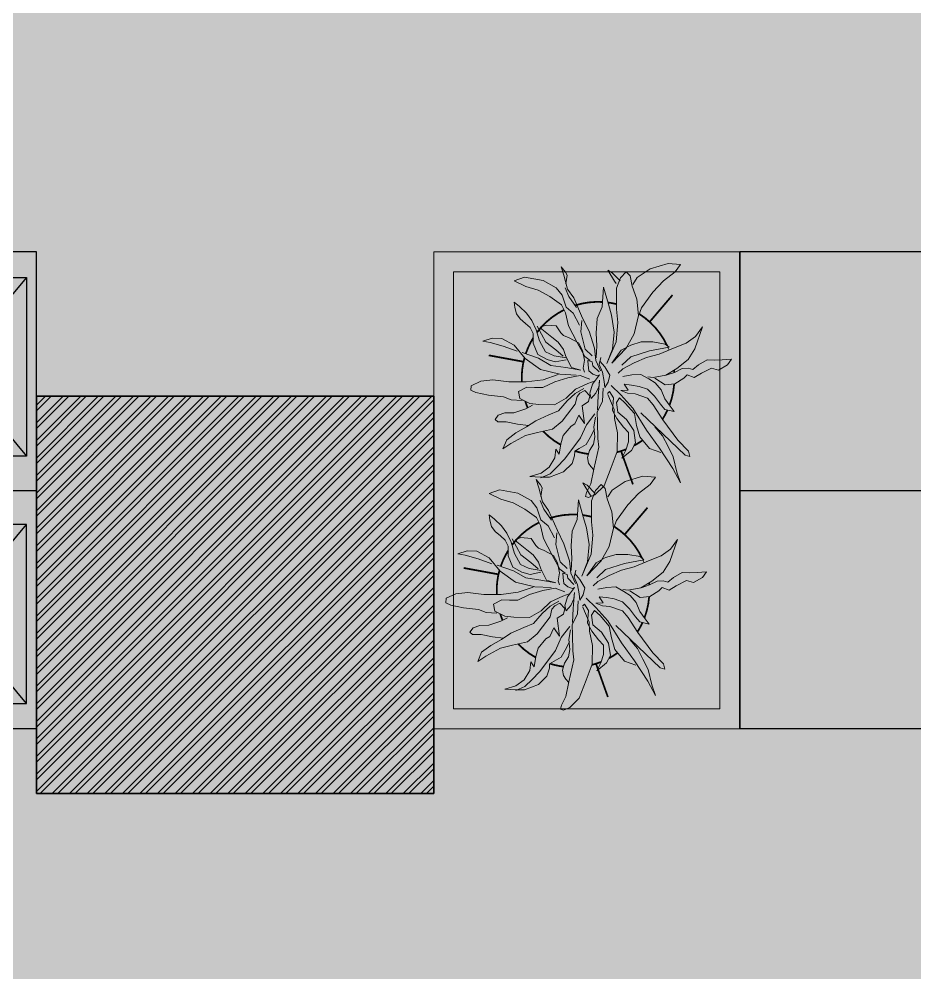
# Model space of a CAD drawing. Header units: millimetres. Extents: x 263321 to 4958806, y 33647 to 987811.
# Drawn here: x 2373708 to 2375963, y 456932 to 459332 of the extents above; entities that cross this region are included whole.
import ezdxf

# ---------------------------------------------------------------- set-up
doc = ezdxf.new("R2010")
doc.units = ezdxf.units.MM
for name, color, linetype, lineweight in [('A-FURN-MODULAR', 6, 'Continuous', 18), ('A-FURN-TABLE-GROMMET', 7, 'Continuous', 9), ('A-INDOOR PLANTS', 84, 'Continuous', 5), ('A-PLAN-COLUMN', 3, 'Continuous', 0), ('A-PLAN-RCC-HATCH', 8, 'Continuous', 13), ('Base 7th & 9th', 250, 'Continuous', 35), ('FURNITURE', 30, 'Continuous', 5)]:
    doc.layers.add(name, color=color, linetype=linetype, lineweight=lineweight)
doc.layers.add('FLOORING TOA', color=7, linetype='Continuous')

# ---------------------------------------------------------------- blocks, each defined once
blk = doc.blocks.new('f')
at = {"layer": 'FURNITURE', "color": 20, "lineweight": 30}
for p, q in [((1771584.128774719, 166310.3871190767, 0.0004446325648422825), (1770984.128774719, 166310.3871190767, 0.0004446325648422825)), ((1771584.12877472, 166310.3871190767, 0.0004446325648422825), (1772184.12877472, 166310.3871190767, 0.0004446325648422825)), ((1771048.035020505, 165210.3871190767, 0.0004446325648422825), (1771498.035020505, 164835.3871190767, 0.0004446325648422825)), ((1771048.035020505, 164835.3871190767, 0.0004446325648422825), (1771498.035020505, 165210.3871190767, 0.0004446325648422825)), ((1772120.222528934, 165210.3871190767, 0.0004446325648422825), (1771670.222528934, 164835.3871190767, 0.0004446325648422825)), ((1772120.222528934, 164835.3871190767, 0.0004446325648422825), (1771670.222528934, 165210.3871190767, 0.0004446325648422825))]:
    blk.add_line(p, q, dxfattribs=at)
at = {"layer": 'FURNITURE', "color": 8, "lineweight": 30}
for p, q in [((1770625.443062949, 165713.058560997, 0.0004447885721739961), (1770730.530670632, 165802.9312323146, 0.0004448712787489753)), ((1770730.530670632, 165802.9312323146, 0.0004448712787489753), (1770781.86022651, 165822.6465019064, 0.0004448880775887944)), ((1770781.86022651, 165822.6465019064, 0.0004448880775887944), (1770904.671094234, 165808.8146476634, 0.0004448687406204706)), ((1770984.129010917, 165790.188784987, 0.0004445105922926659), (1770904.671094234, 165808.8146476634, 0.0004448687406204706)), ((1772184.128538522, 165790.1887849867, 0.0004445105922926659), (1772263.586455205, 165808.8146476632, 0.0004448687406204706)), ((1772386.397322929, 165822.6465019062, 0.0004448880775887944), (1772263.586455205, 165808.8146476632, 0.0004448687406204706)), ((1772437.726878807, 165802.9312323146, 0.0004448712787489753), (1772386.397322929, 165822.6465019062, 0.0004448880775887944)), ((1772542.814486491, 165713.058560997, 0.0004447885721739961), (1772437.726878807, 165802.9312323146, 0.0004448712787489753)), ((1770984.129010917, 165790.188784987, 0.0004448467865967222), (1770999.488579242, 165786.5883229771, 0.0004448425427863902)), ((1770999.488579242, 165786.5883229771, 0.0004448425427863902), (1771030.516421336, 165781.7080452137, 0.0004448363051095402)), ((1771030.516421336, 165781.7080452137, 0.0004448363051095402), (1771085.102783628, 165752.2808299786, 0.0004448049930175402)), ((1772137.741128103, 165781.7080452137, 0.0004448363051095402), (1772083.154765811, 165752.2808299786, 0.0004448049930175402)), ((1772168.768970197, 165786.5883229771, 0.0004448425427863902), (1772137.741128103, 165781.7080452137, 0.0004448363051095402)), ((1772184.128538522, 165790.1887849867, 0.0004448467865967222), (1772168.768970197, 165786.5883229771, 0.0004448425427863902)), ((1770614.141276932, 165769.6541057127, 0.0004448443387324873), (1770691.620085383, 165769.6542521259, 0.0004448406551454181)), ((1771085.102783628, 165752.2808299786, 0.0004448049930175402), (1771116.886404774, 165761.5416813523, 0.0004448125191411726)), ((1771116.886404774, 165761.5416813523, 0.0004448125191411726), (1771165.787381594, 165730.8148504093, 0.0004447802091204395)), ((1772051.371144665, 165761.5416813523, 0.0004448125191411726), (1772002.470167845, 165730.8148504093, 0.0004447802091204395)), ((1772083.154765811, 165752.2808299786, 0.0004448049930175402), (1772051.371144665, 165761.5416813523, 0.0004448125191411726)), ((1772554.116272507, 165769.6541057127, 0.0004448443387324873), (1772476.637464056, 165769.6542521259, 0.0004448406551454181)), ((1770814.665741082, 165730.0651834959, 0.0004447961716303828), (1770899.201339936, 165728.8068898674, 0.0004445354137323286)), ((1771165.787381594, 165730.8148504093, 0.0004447802091204395), (1771163.358832078, 165680.3727313271, 0.0004447311002403828)), ((1772002.470167845, 165730.8148504093, 0.0004447802091204395), (1772004.898717361, 165680.3727313271, 0.0004447311002403828)), ((1772353.591808357, 165730.0651834959, 0.0004447961716303828), (1772269.056209503, 165728.8068898674, 0.0004445354137323286)), ((1770592.431422432, 165595.7611076625, 0.0004446756760542281), (1770625.443062949, 165713.058560997, 0.0004447885721739961)), ((1770899.201339936, 165728.8068898674, 0.0004445354137323286), (1770939.606659776, 165713.3733570126, 0.0004444795698925142)), ((1770984.129010917, 165705.9131576242, 0.0004445105922926659), (1770939.606659776, 165713.3733570126, 0.0004444795698925142)), ((1770987.967928117, 165706.1311432282, 0.0004447645757532326), (1770983.419988999, 165705.8728971647, 0.0004447645399735109)), ((1770988.562577943, 165712.253509091, 0.0004447705220403126), (1770987.967928117, 165706.1311432282, 0.0004447645757532326)), ((1771017.261794993, 165708.836428999, 0.0004447658229510936), (1770988.562577943, 165712.253509091, 0.0004447705220403126)), ((1771018.451070598, 165721.0811552296, 0.000444777715521035), (1771017.261794993, 165708.836428999, 0.0004447658229510936)), ((1771051.374035687, 165716.6341067476, 0.0004447718105108223), (1771018.451070598, 165721.0811552296, 0.000444777715521035)), ((1771077.967015263, 165678.8124210679, 0.0004447336375530643), (1771051.374035687, 165716.6341067476, 0.0004447718105108223)), ((1772090.290534176, 165678.8124210679, 0.0004447336375530643), (1772116.883513752, 165716.6341067476, 0.0004447718105108223)), ((1772116.883513752, 165716.6341067476, 0.0004447718105108223), (1772149.806478841, 165721.0811552296, 0.000444777715521035)), ((1772149.806478841, 165721.0811552296, 0.000444777715521035), (1772150.995754446, 165708.8364289987, 0.0004447658229510936)), ((1772150.995754446, 165708.8364289987, 0.0004447658229510936), (1772179.694971496, 165712.2535090907, 0.0004447705220403126)), ((1772179.694971496, 165712.2535090907, 0.0004447705220403126), (1772180.289621322, 165706.1311432282, 0.0004447645757532326)), ((1772180.289621322, 165706.1311432282, 0.0004447645757532326), (1772184.83756044, 165705.8728971647, 0.0004447645399735109)), ((1772184.128538522, 165705.9131576242, 0.0004445105922926659), (1772228.650889663, 165713.3733570126, 0.0004444795698925142)), ((1772269.056209503, 165728.8068898674, 0.0004445354137323286), (1772228.650889663, 165713.3733570126, 0.0004444795698925142)), ((1772575.826127007, 165595.7611076622, 0.0004446756760542281), (1772542.814486491, 165713.058560997, 0.0004447885721739961)), ((1770540.144551757, 165399.666844123, 0.0004444868018776654), (1770540.143992416, 165695.6565415261, 0.0004447756458183878)), ((1770872.332927455, 165696.0417294025, 0.0004447602277841421), (1770889.655027496, 165577.8975156432, 0.0004446441122287447)), ((1771119.820928688, 165696.3616644819, 0.00044474877317833), (1771098.974563383, 165691.5964178848, 0.0004447451141147548)), ((1771098.974563383, 165691.5964178848, 0.0004447451141147548), (1771123.561205914, 165671.2754378733, 0.0004447241147519236)), ((1771149.498306864, 165671.2179343128, 0.0004447228254571493), (1771119.820928688, 165696.3616644819, 0.00044474877317833)), ((1772018.759242575, 165671.2179343128, 0.0004447228254571493), (1772048.436620751, 165696.3616644819, 0.00044474877317833)), ((1772069.282986057, 165691.5964178848, 0.0004447451141147548), (1772044.696343525, 165671.2754378733, 0.0004447241147519236)), ((1772048.436620751, 165696.3616644819, 0.00044474877317833), (1772069.282986057, 165691.5964178848, 0.0004447451141147548)), ((1772295.924621984, 165696.0417294025, 0.0004447602277841421), (1772278.602521943, 165577.8975156432, 0.0004446441122287447)), ((1772628.112997682, 165399.666844123, 0.0004444868018776654), (1772628.113557023, 165695.6565415261, 0.0004447756458183878)), ((1771118.148182271, 165660.0606800327, 0.0004447134281029758), (1771077.967015263, 165678.8124210679, 0.0004447336375530643)), ((1771123.561205914, 165671.2754378733, 0.0004447241147519236), (1771118.148182271, 165660.0606800327, 0.0004447134281029758)), ((1771163.358832078, 165680.3727313271, 0.0004447311002403828), (1771149.498306864, 165671.2179343128, 0.0004447228254571493)), ((1772004.898717361, 165680.3727313271, 0.0004447311002403828), (1772018.759242575, 165671.2179343128, 0.0004447228254571493)), ((1772044.696343525, 165671.2754378733, 0.0004447241147519236), (1772050.109367168, 165660.0606800327, 0.0004447134281029758)), ((1772050.109367168, 165660.0606800327, 0.0004447134281029758), (1772090.290534176, 165678.8124210679, 0.0004447336375530643)), ((1770610.538199269, 165464.207542117, 0.0004445464375681575), (1770592.431422432, 165595.7611076625, 0.0004446756760542281)), ((1772557.71935017, 165464.207542117, 0.0004445464375681575), (1772575.826127007, 165595.7611076622, 0.0004446756760542281)), ((1770889.655027496, 165577.8975156432, 0.0004446441122287447), (1770876.895126504, 165459.2429485389, 0.0004445289288896921)), ((1772278.602521943, 165577.8975156432, 0.0004446441122287447), (1772291.362422935, 165459.2429485389, 0.0004445289288896921)), ((1771088.443327924, 165519.5733789508, 0.0004445777447636167), (1771155.095016908, 165550.7730482039, 0.0004446050222559018)), ((1771160.024599282, 165537.9315292756, 0.0004445922563799296), (1771127.720654616, 165512.6403862576, 0.0004445691117067352)), ((1771152.555288379, 165518.2648214761, 0.0004445734195941764), (1771193.108723139, 165541.5032255177, 0.0004445941688636121)), ((1771155.095016908, 165550.7730482039, 0.0004446050222559018), (1771160.024599282, 165537.9315292756, 0.0004445922563799296)), ((1771193.108723139, 165541.5032255177, 0.0004445941688636121), (1771197.572264564, 165513.3979140327, 0.0004445665298514799)), ((1771975.1488263, 165541.5032255177, 0.0004445941688636121), (1771970.685284875, 165513.3979140327, 0.0004445665298514799)), ((1772015.70226106, 165518.2648214758, 0.0004445734195941764), (1771975.1488263, 165541.5032255177, 0.0004445941688636121)), ((1772013.162532531, 165550.7730482039, 0.0004446050222559018), (1772008.232950157, 165537.9315292756, 0.0004445922563799296)), ((1772008.232950157, 165537.9315292756, 0.0004445922563799296), (1772040.536894823, 165512.6403862573, 0.0004445691117067352)), ((1772079.814221515, 165519.5733789508, 0.0004445777447636167), (1772013.162532531, 165550.7730482039, 0.0004446050222559018)), ((1771045.511299358, 165471.8454874093, 0.0004445332103221308), (1771088.443327924, 165519.5733789508, 0.0004445777447636167)), ((1771127.720654616, 165512.6403862576, 0.0004445691117067352), (1771152.555288379, 165518.2648214761, 0.0004445734195941764)), ((1771197.572264564, 165513.3979140327, 0.0004445665298514799), (1771163.753724571, 165461.5590339394, 0.0004445175503681139)), ((1771970.685284875, 165513.3979140327, 0.0004445665298514799), (1772004.503824868, 165461.5590339394, 0.0004445175503681139)), ((1772040.536894823, 165512.6403862573, 0.0004445691117067352), (1772015.70226106, 165518.2648214758, 0.0004445734195941764)), ((1772122.746250081, 165471.8454874093, 0.0004445332103221308), (1772079.814221515, 165519.5733789508, 0.0004445777447636167)), ((1770984.129010917, 165445.6772842805, 0.0004445105922926659), (1771033.001232565, 165482.9541668457, 0.000444544645606954)), ((1771033.001232565, 165482.9541668457, 0.000444544645606954), (1771045.511299358, 165471.8454874093, 0.0004445332103221308)), ((1772135.256316874, 165482.9541668457, 0.000444544645606954), (1772122.746250081, 165471.8454874093, 0.0004445332103221308)), ((1772184.128538522, 165445.6772842805, 0.0004445105922926659), (1772135.256316874, 165482.9541668457, 0.000444544645606954)), ((1770682.007878029, 165351.4373066183, 0.0004444329918058075), (1770610.538199269, 165464.207542117, 0.0004445464375681575)), ((1770876.895126504, 165459.2429485389, 0.0004445289288896921), (1770847.840763711, 165398.4707146722, 0.0004444710052087745)), ((1770984.129010917, 165445.6772842805, 0.0004445105922926659), (1770939.606659776, 165411.7182294419, 0.0004444795698925142)), ((1771163.753724571, 165461.5590339394, 0.0004445175503681139), (1771123.111517273, 165437.7015818718, 0.0004444962012164001)), ((1772004.503824868, 165461.5590339394, 0.0004445175503681139), (1772045.146032166, 165437.7015818718, 0.0004444962012164001)), ((1772184.128538522, 165445.6772842805, 0.0004445105922926659), (1772228.650889663, 165411.7182294419, 0.0004444795698925142)), ((1772291.362422935, 165459.2429485389, 0.0004445289288896921), (1772320.416785728, 165398.4707146722, 0.0004444710052087745)), ((1772486.24967141, 165351.4373066183, 0.0004444329918058075), (1772557.71935017, 165464.207542117, 0.0004445464375681575)), ((1771123.111517273, 165437.7015818718, 0.0004444962012164001), (1771064.090297962, 165434.187365144, 0.0004444955780037647)), ((1771064.090297962, 165434.187365144, 0.0004444955780037647), (1771078.606672259, 165405.5779985883, 0.0004444669691435203)), ((1772045.146032166, 165437.7015818718, 0.0004444962012164001), (1772104.167251477, 165434.187365144, 0.0004444955780037647)), ((1772104.167251477, 165434.187365144, 0.0004444955780037647), (1772089.65087718, 165405.5779985883, 0.0004444669691435203)), ((1770847.840763711, 165398.4707146722, 0.0004444710052087745), (1770939.606659776, 165411.7182294419, 0.0004444795698925142)), ((1771078.606672259, 165405.5779985883, 0.0004444669691435203), (1771001.421345063, 165339.2769400454, 0.0004444059385015143)), ((1772089.65087718, 165405.5779985883, 0.0004444669691435203), (1772166.836204376, 165339.2769400454, 0.0004444059385015143)), ((1772320.416785728, 165398.4707146722, 0.0004444710052087745), (1772228.650889663, 165411.7182294419, 0.0004444795698925142)), ((1770786.856633816, 165285.6669102143, 0.0004443638242042197), (1770682.007878029, 165351.4373066183, 0.0004444329918058075)), ((1772381.400915623, 165285.6669102143, 0.0004443638242042197), (1772486.24967141, 165351.4373066183, 0.0004444329918058075)), ((1770723.085547857, 165325.6697654803, 0.0004444058933068358), (1770614.142115944, 165325.669559607, 0.0004444110728214031)), ((1770984.129010917, 165331.303329678, 0.0004445105922926659), (1770922.925307322, 165303.081894597, 0.0004443743493709676)), ((1771001.421345063, 165339.2769400454, 0.0004444059385015143), (1770984.129010917, 165331.303329678, 0.0004443989795540754)), ((1772166.836204376, 165339.2769400454, 0.0004444059385015143), (1772184.128538522, 165331.303329678, 0.0004443989795540754)), ((1772184.128538522, 165331.303329678, 0.0004445105922926659), (1772245.332242117, 165303.081894597, 0.0004443743493709676)), ((1772445.172001582, 165325.6697654803, 0.0004444058933068358), (1772554.115433495, 165325.669559607, 0.0004444110728214031)), ((1770922.925307322, 165303.081894597, 0.0004443743493709676), (1770786.856633816, 165285.6669102143, 0.0004443638242042197)), ((1772245.332242117, 165303.081894597, 0.0004443743493709676), (1772381.400915623, 165285.6669102143, 0.0004443638242042197))]:
    blk.add_line(p, q, dxfattribs=at)
at = {"layer": 'FURNITURE', "color": 20, "lineweight": 30, "elevation": 0.0004446325648422825}
for points in [[(1770984.128774719, 164810.3871190767), (1770984.128774719, 166310.3871190767), (1771584.128774719, 166310.3871190767), (1771584.128774719, 164810.3871190767)], [(1772184.12877472, 164810.3871190767), (1772184.12877472, 166310.3871190767), (1771584.12877472, 166310.3871190767), (1771584.12877472, 164810.3871190767)], [(1771048.035020505, 165210.3871190767), (1771048.035020505, 164835.3871190767), (1771498.035020505, 164835.3871190767), (1771498.035020505, 165210.3871190767)], [(1772120.222528934, 165210.3871190767), (1772120.222528934, 164835.3871190767), (1771670.222528934, 164835.3871190767), (1771670.222528934, 165210.3871190767)]]:
    blk.add_lwpolyline(points, close=True, dxfattribs=at)
at = {"layer": 'FURNITURE', "color": 8, "lineweight": 30}
for points, elevation in [([(1770990.89117894, 165710.7903059234), (1770999.922075795, 165784.6919200707)], 0.0004588049475425393), ([(1771018.451070598, 165721.0811552296), (1771031.978053274, 165784.0376533549)], 0.0004588049475425393), ([(1772149.806478841, 165721.0811552296), (1772136.279496165, 165784.0376533549)], 0.0002903450127373507), ([(1772177.366370499, 165710.7903059234), (1772168.335473644, 165784.6919200707)], 0.0002903450127373507), ([(1770492.299304513, 165755.1538401663), (1770515.15413964, 165745.8738172753)], 0.0004588049475425391), ([(1772675.958244926, 165755.1538401663), (1772653.103409799, 165745.8738172753)], 0.0002903450127373508), ([(1770872.332927455, 165696.0417294025), (1770814.665741082, 165730.0651834959)], 0.0004588049475425393), ([(1772295.924621984, 165696.0417294025), (1772353.591808357, 165730.0651834959)], 0.0002903450127373507), ([(1770795.568287524, 165622.1817183071), (1770810.548132253, 165593.673184114), (1770816.968140261, 165547.3467772887), (1770811.974946006, 165508.8602052138), (1770821.961543953, 165469.6609424904), (1770794.855294801, 165445.4286098783), (1770740.173052066, 165439.4999264011), (1770668.244716894, 165466.7340245268), (1770644.916524999, 165511.4759557629), (1770644.91642942, 165562.0538119513), (1770666.300444891, 165604.850509393), (1770724.620617437, 165635.9754655655), (1770817.93302322, 165622.3585125431), (1770843.361070754, 165567.3028209147), (1770869.754061855, 165555.1867333581), (1770868.327438675, 165544.4960180942), (1770841.934489327, 165534.51796808), (1770822.674849143, 165481.0643688377)], 0.0004588049475425394), ([(1772372.689261915, 165622.1817183071), (1772357.709417186, 165593.673184114), (1772351.289409178, 165547.3467772885), (1772356.282603433, 165508.8602052138), (1772346.296005486, 165469.6609424904), (1772373.402254638, 165445.4286098783), (1772428.084497373, 165439.4999264011), (1772500.012832545, 165466.7340245268), (1772523.34102444, 165511.4759557629), (1772523.34112002, 165562.0538119513), (1772501.957104548, 165604.850509393), (1772443.636932002, 165635.9754655655), (1772350.324526219, 165622.3585125429), (1772324.896478685, 165567.3028209147), (1772298.503487584, 165555.1867333581), (1772299.930110764, 165544.496018094), (1772326.323060113, 165534.51796808), (1772345.582700296, 165481.0643688377)], 0.0002903450127373508), ([(1770478.056082893, 165572.5421751207), (1770540.144225069, 165572.5422924503)], 0.0004588049475425393), ([(1772690.201466546, 165572.5421751204), (1772628.11332437, 165572.5422924503)], 0.0002903450127373507), ([(1770478.056176116, 165523.2105588864), (1770540.144318292, 165523.2106762163)], 0.0004588049475425392), ([(1772690.201373323, 165523.2105588864), (1772628.113231147, 165523.2106762163)], 0.0002903450127373506), ([(1770494.314221018, 165340.9871958222), (1770517.167889998, 165350.2668458242)], 0.0004588049475425393), ([(1772673.943328422, 165340.9871958222), (1772651.089659441, 165350.2668458242)], 0.0002903450127373507)]:
    blk.add_lwpolyline(points, dxfattribs=dict(at, elevation=elevation))
for points, elevation in [([(1770983.419988999, 165705.8728971651, -0.0346375071782601), (1770984.128538521, 165695.6573805378), (1770984.129010917, 165445.6772842801)], 0.0004588049475425394), ([(1772184.83756044, 165705.8728971649, 0.0346375071782601), (1772184.129010918, 165695.6573805378), (1772184.128538522, 165445.6772842801)], 0.0002903450127373508)]:
    blk.add_lwpolyline(points, format="xyb", dxfattribs=dict(at, elevation=elevation))
for centre, radius, start, end in [((1771010.510182515, 165550.5867073603), 557.1267592790452, 158.4580476688336, 202.0994347068958), ((1770614.141416766, 165695.6566813616), 73.99742434984694, 90.00010826917051, 180.0001082691705), ((1772554.116132673, 165695.6566813614), 73.99742434984692, 359.9998917308295, 89.99989173082949), ((1772157.747366924, 165550.5867073603), 557.1267592790451, 337.9005652931041, 21.54195233116638), ((1771010.510182515, 165550.5867073603), 532.4609511620317, 158.4838634090038, 202.0994347068958), ((1772157.747366924, 165550.5867073603), 532.4609511620316, 337.9005652931041, 21.51613659099617), ((1770614.141976108, 165399.6669839583), 73.99742435128161, 180.0001082691705, 270.0001082691705), ((1772554.115573331, 165399.6669839581), 73.9974243512816, 269.9998917308295, 359.9998917308295)]:
    blk.add_arc(centre, radius, start, end, dxfattribs=at)
blk = doc.blocks.new('PLANT_10')
at = {"layer": 'A-INDOOR PLANTS', "linetype": 'ByBlock', "lineweight": -2}
for p, q in [((13669.84335557082, 7934.368953972786), (13670.23884985256, 7933.693032556859)), ((13669.99855921568, 7933.373055015179), (13669.84335557082, 7934.368953972786)), ((13664.30312058273, 7933.638076385719), (13665.54626474987, 7933.863394903537)), ((13665.51603904423, 7932.799333938492), (13664.30312058273, 7933.638076385719)), ((13665.54626474987, 7933.863394903537), (13667.56713216777, 7933.174233513783)), ((13667.56713216777, 7933.174233513783), (13668.91251373808, 7932.089357121995)), ((13670.17271330726, 7931.752351880028), (13669.99855921568, 7933.373055015179)), ((13670.3751030507, 7933.321937776792), (13670.09132139548, 7932.37526219434)), ((13670.23884985256, 7933.693032556859), (13670.3751030507, 7933.321937776792)), ((13675.60891085663, 7931.792157145347), (13675.06768815339, 7933.151575430113)), ((13675.06768815339, 7933.151575430113), (13675.51614867682, 7932.789949966182)), ((13666.84815530183, 7932.151820470983), (13665.51603904423, 7932.799333938492)), ((13668.062968808, 7931.250597606002), (13666.84815530183, 7932.151820470983)), ((13668.91251373808, 7932.089357121995), (13669.44047112861, 7931.167301761508)), ((13675.51614867682, 7932.789949966182), (13676.23522055188, 7931.74861535987)), ((13676.35062825863, 7932.064805175098), (13675.69598790242, 7930.981805577771)), ((13677.08287043728, 7932.649855293617), (13676.35062825863, 7932.064805175098)), ((13677.47457462967, 7932.098894713199), (13677.08287043728, 7932.649855293617)), ((13677.51058047843, 7930.911766775873), (13677.47457462967, 7932.098894713199)), ((13678.23334743373, 7931.809218983163), (13679.83598003384, 7932.545744022383)), ((13679.83598003384, 7932.545744022383), (13681.95330471179, 7932.797576625393)), ((13681.95330471179, 7932.797576625393), (13683.33838721109, 7932.464359109882)), ((13683.33838721109, 7932.464359109882), (13682.60993512178, 7931.754348155853)), ((13663.8945510065, 7930.623865427701), (13663.93804202485, 7931.25056346847)), ((13663.93804202485, 7931.25056346847), (13664.45652419202, 7930.640910196753)), ((13669.2229210278, 7930.097559206777), (13668.062968808, 7931.250597606002)), ((13669.44047112861, 7931.167301761508), (13669.67138155123, 7929.735933742847)), ((13669.91726231301, 7931.93221768038), (13670.19924393266, 7930.877626031473)), ((13670.70635583181, 7930.642855266276), (13670.17271330726, 7931.752351880028)), ((13674.24846393806, 7931.313129230054), (13673.75281731605, 7929.109269839611)), ((13674.49642976273, 7929.319437451609), (13674.24846393806, 7931.313129230054)), ((13675.69598790242, 7930.981805577771), (13675.33090934454, 7928.594292660521)), ((13675.7432690101, 7931.483542783031), (13675.60891085663, 7931.792157145347)), ((13677.62977827454, 7931.102995755591), (13678.23334743373, 7931.809218983163)), ((13682.60993512178, 7931.754348155853), (13681.13408049645, 7930.959130425334)), ((13663.97973300762, 7929.87599427788), (13663.8945510065, 7930.623865427701)), ((13664.31089077963, 7929.26065941648), (13663.97973300762, 7929.87599427788)), ((13664.45652419202, 7930.640910196753), (13665.107469468, 7929.785122980475)), ((13669.50300760278, 7929.105447975624), (13669.2229210278, 7930.097559206777)), ((13670.19924393266, 7930.877626031473), (13670.86534956602, 7929.521995473162)), ((13671.34223575953, 7928.223163742922), (13670.70635583181, 7930.642855266276)), ((13677.80772245546, 7929.357331784931), (13677.51058047843, 7930.911766775873)), ((13681.13408049645, 7930.959130425334), (13679.73014255954, 7929.853404469276)), ((13664.8293729468, 7928.651006144763), (13664.31089077963, 7929.26065941648)), ((13665.107469468, 7929.785122980475), (13665.57298539348, 7928.861173756759)), ((13665.57298539348, 7928.861173756759), (13665.91930352286, 7927.745995553327)), ((13669.61093013995, 7927.607811812754), (13669.50300760278, 7929.105447975624)), ((13669.67138155123, 7929.735933742847), (13670.3828732476, 7928.944520807552)), ((13670.3828732476, 7928.944520807552), (13670.86544457512, 7927.45824782405)), ((13673.75281731605, 7929.109269839611), (13672.97708411906, 7927.897521680324)), ((13674.66110863094, 7928.011136405229), (13674.49642976273, 7929.319437451609)), ((13677.67724940043, 7927.477237662627), (13677.80772245546, 7929.357331784931)), ((13679.73014255954, 7929.853404469276), (13678.15214554016, 7928.304633999252)), ((13665.28351860425, 7928.101939427572), (13664.8293729468, 7928.651006144763)), ((13665.49358353549, 7927.357856004207), (13665.28351860425, 7928.101939427572)), ((13665.91930352286, 7927.745995553327), (13666.08398239108, 7926.437694506947)), ((13666.78031373007, 7926.146124913683), (13666.09525765, 7928.126559649534)), ((13666.41315010931, 7927.94858771241), (13667.0962161356, 7928.094381043426)), ((13666.54561321811, 7927.702453767852), (13666.41315010931, 7927.94858771241)), ((13667.51634599806, 7926.606214196696), (13666.54561321811, 7927.702453767852)), ((13667.0962161356, 7928.094381043426), (13668.22963773, 7927.816068492758)), ((13668.22963773, 7927.816068492758), (13668.63081714575, 7926.952705823568)), ((13671.2249330081, 7927.969454345451), (13670.88818511118, 7926.708482811001)), ((13671.82859717639, 7926.611929923913), (13671.34223575953, 7928.223163742922)), ((13672.97708411906, 7927.897521680324), (13672.58926502511, 7926.259773776124)), ((13674.65741355071, 7926.072349591628), (13674.66110863094, 7928.011136405229)), ((13675.33090934454, 7928.594292660521), (13675.25150748654, 7927.09097490797)), ((13678.15214554016, 7928.304633999252), (13677.73779582082, 7927.541611943609)), ((13660.79910338813, 7927.590698768638), (13659.67894710643, 7927.43164839503)), ((13659.67894710643, 7927.43164839503), (13660.50016137554, 7927.143866528221)), ((13660.50016137554, 7927.143866528221), (13661.8947190982, 7926.49824692394)), ((13661.86818847279, 7927.372972772499), (13660.79910338813, 7927.590698768638)), ((13663.1473384887, 7926.411163352991), (13661.86818847279, 7927.372972772499)), ((13665.33847489973, 7926.290007312704), (13665.49358353549, 7927.357856004207)), ((13668.63081714575, 7926.952705823568), (13668.89195327401, 7926.585398769955)), ((13670.2978812647, 7925.564896659151), (13669.61093013995, 7927.607811812754)), ((13670.88818511118, 7926.708482811001), (13671.07560451546, 7924.650416751573)), ((13672.13900446612, 7924.620132008694), (13671.82859717639, 7926.611929923913)), ((13675.25150748654, 7927.09097490797), (13674.6915243548, 7924.947702072053)), ((13676.86181527444, 7925.513830627059), (13677.67724940043, 7927.477237662627)), ((13661.8947190982, 7926.49824692394), (13663.35740341993, 7925.667079929626)), ((13664.13702171537, 7924.690119604295), (13663.1473384887, 7926.411163352991)), ((13665.62993174274, 7924.923013575027), (13665.33847489973, 7926.290007312704)), ((13666.08398239108, 7926.437694506947), (13666.56276362926, 7925.076382358954)), ((13667.74915146536, 7925.112365760283), (13666.78031373007, 7926.146124913683)), ((13668.16160614003, 7925.937868233678), (13667.51634599806, 7926.606214196696)), ((13668.62712206551, 7925.013919009964), (13668.16160614003, 7925.937868233678)), ((13668.89195327401, 7926.585398769955), (13669.46529672756, 7926.227561032481)), ((13669.46529672756, 7926.227561032481), (13670.42465923948, 7925.506203967851)), ((13670.91291570102, 7923.832489731087), (13670.2978812647, 7925.564896659151)), ((13672.58926502511, 7926.259773776124), (13672.44552665739, 7924.817042578095)), ((13674.15229170534, 7924.180892289953), (13674.65741355071, 7926.072349591628)), ((13663.92695678414, 7925.43420302766), (13665.64319705544, 7924.485650650749)), ((13665.68299299354, 7923.173561877913), (13664.13702171537, 7924.690119604295)), ((13666.58929425466, 7924.201656510397), (13665.62993174274, 7924.923013575027)), ((13665.64319705544, 7924.485650650749), (13666.92424211601, 7923.461360813488)), ((13666.56276362926, 7925.076382358954), (13667.45589458678, 7924.478092266603)), ((13667.45589458678, 7924.478092266603), (13668.78232571037, 7924.018020052355)), ((13668.4625382064, 7924.258472407233), (13667.74915146536, 7925.112365760283)), ((13668.77664057636, 7924.205461305618), (13668.62712206551, 7925.013919009964)), ((13670.42465923948, 7925.506203967851), (13670.76529223484, 7924.578467017679)), ((13670.76529223484, 7924.578467017679), (13670.79940303894, 7923.453819498108)), ((13671.07560451546, 7924.650416751573), (13671.72654979144, 7923.794629535296)), ((13672.05770756345, 7923.179294673895), (13672.13900446612, 7924.620132008694)), ((13672.44552665739, 7924.817042578095), (13672.17311527021, 7923.49548448912)), ((13674.6915243548, 7924.947702072053), (13673.26115080159, 7922.652954315437)), ((13675.7190134658, 7924.040797617386), (13676.86181527444, 7925.513830627059)), ((13677.51844568444, 7924.470602157521), (13676.27340647263, 7924.307764057456)), ((13678.83729662934, 7924.260451614292), (13677.51844568444, 7924.470602157521)), ((13683.44668978469, 7922.711732350566), (13684.68784389805, 7925.063278935251)), ((13684.68784389805, 7925.063278935251), (13683.7172061272, 7924.095770857295)), ((13667.47674007817, 7923.790807671308), (13666.58929425466, 7924.201656510397)), ((13666.92424211601, 7923.461360813488), (13668.56477560956, 7922.948277497626)), ((13668.72556937933, 7923.828684935866), (13667.47674007817, 7923.790807671308)), ((13669.19298034948, 7922.842255294395), (13668.77664057636, 7924.205461305618)), ((13670.79940303894, 7923.453819498108), (13670.51372633905, 7922.569624333411)), ((13671.42950282353, 7923.285316877124), (13670.91291570102, 7923.832489731087)), ((13672.3850752461, 7922.688920648003), (13672.67454203534, 7923.448154977191)), ((13673.26115080159, 7922.652954315437), (13674.15229170534, 7924.180892289953)), ((13673.82501903178, 7922.607518666733), (13675.7190134658, 7924.040797617386)), ((13675.09838890456, 7923.896898149601), (13673.82501903178, 7922.607518666733)), ((13676.27340647263, 7924.307764057456), (13675.09838890456, 7923.896898149601)), ((13678.3037491139, 7923.30620057893), (13680.55164185597, 7923.374379655133)), ((13680.16372775292, 7923.800379400041), (13678.83729662934, 7924.260451614292)), ((13680.55164185597, 7923.374379655133), (13680.16372775292, 7923.800379400041)), ((13682.54787369315, 7923.497463696179), (13681.24418310562, 7923.207770897376)), ((13683.7172061272, 7924.095770857295), (13682.54787369315, 7923.497463696179)), ((13657.5750777594, 7922.614957569519), (13657.46535518665, 7922.11132650103)), ((13658.75199037213, 7922.963343059618), (13657.5750777594, 7922.614957569519)), ((13660.12949269275, 7922.880047215124), (13658.75199037213, 7922.963343059618)), ((13661.89490911641, 7922.370751625718), (13660.12949269275, 7922.880047215124)), ((13663.84196480123, 7922.054578879258), (13661.89490911641, 7922.370751625718)), ((13667.77198701052, 7922.298853098123), (13665.68299299354, 7923.173561877913)), ((13667.58466261535, 7922.293171508441), (13665.78144030736, 7921.988327803813)), ((13669.5960548099, 7921.916412207453), (13667.77198701052, 7922.298853098123)), ((13668.56477560956, 7922.948277497626), (13670.20720414777, 7922.372713764013)), ((13670.20720414777, 7922.372713764013), (13669.19298034948, 7922.842255294395)), ((13670.51372633905, 7922.569624333411), (13670.59132816148, 7922.071674854608)), ((13671.13056081094, 7922.838484636708), (13671.08896483727, 7922.149306178184)), ((13671.17784191862, 7923.340221841967), (13671.13056081094, 7922.838484636708)), ((13671.62251235272, 7923.103557213547), (13671.17784191862, 7923.340221841967)), ((13671.63577766542, 7922.666194289268), (13671.62251235272, 7923.103557213547)), ((13672.22238643167, 7921.870993627515), (13671.63577766542, 7922.666194289268)), ((13672.40781578217, 7921.939155634953), (13672.05770756345, 7923.179294673895)), ((13672.60082531136, 7921.757395971375), (13672.3850752461, 7922.688920648003)), ((13672.4985879082, 7923.067590880982), (13672.95841869966, 7922.331082910528)), ((13672.95841869966, 7922.331082910528), (13673.36528324943, 7921.280278988077)), ((13674.89978925046, 7922.202351417329), (13676.0634365505, 7922.988099831709)), ((13676.0634365505, 7922.988099831709), (13678.3037491139, 7923.30620057893)), ((13677.82506288482, 7922.603765077813), (13676.33594294679, 7922.245910271572)), ((13679.31986795686, 7922.774178630789), (13677.82506288482, 7922.603765077813)), ((13681.24418310562, 7923.207770897376), (13679.31986795686, 7922.774178630789)), ((13682.47984210318, 7921.619263437102), (13683.44668978469, 7922.711732350566)), ((13657.46535518665, 7922.11132650103), (13657.97625717515, 7921.75159490033)), ((13657.97625717515, 7921.75159490033), (13659.36702480846, 7921.230936131557)), ((13659.36702480846, 7921.230936131557), (13661.00566325733, 7920.780333233449)), ((13663.79847378289, 7921.427880838492), (13662.80888556532, 7921.085176938073)), ((13664.67833942771, 7921.266953670418), (13663.79847378289, 7921.427880838492)), ((13665.78144030736, 7921.988327803813), (13663.84196480123, 7922.054578879258)), ((13665.62064653759, 7921.107920365574), (13664.67833942771, 7921.266953670418)), ((13667.04542996589, 7921.52636172634), (13665.62064653759, 7921.107920365574)), ((13668.60078145832, 7921.761149560301), (13667.04542996589, 7921.52636172634)), ((13670.03693515465, 7921.804708414541), (13668.60078145832, 7921.761149560301)), ((13671.05494904229, 7921.210206048646), (13670.03693515465, 7921.804708414541)), ((13671.08896483727, 7922.149306178184), (13671.47687894032, 7921.723306433273)), ((13671.47687894032, 7921.723306433273), (13671.98588588414, 7921.426055250326)), ((13672.2337566997, 7921.496111120991), (13671.80803671232, 7921.107971571872)), ((13671.98588588414, 7921.426055250326), (13672.2337566997, 7921.496111120991)), ((13672.63304107078, 7920.695228869556), (13672.60082531136, 7921.757395971375)), ((13673.36528324943, 7921.280278988077), (13673.0758164602, 7920.521044658889)), ((13674.97549602822, 7921.766882356279), (13674.36245164568, 7921.37306121748)), ((13676.33594294679, 7922.245910271572), (13674.97549602822, 7921.766882356279)), ((13681.06642894292, 7920.825939569812), (13682.47984210318, 7921.619263437102)), ((13684.61611722785, 7921.246291862573), (13683.5659825899, 7920.839213681175)), ((13685.49598287267, 7921.0853646945), (13684.61611722785, 7921.246291862573)), ((13661.00566325733, 7920.780333233449), (13661.83256266046, 7920.305110113378)), ((13661.83256266046, 7920.305110113378), (13663.02842571991, 7920.028691425939)), ((13662.80888556532, 7921.085176938073), (13662.83352114605, 7920.27293150727)), ((13662.83352114605, 7920.27293150727), (13663.85532512304, 7919.553468305868)), ((13668.04458841592, 7919.492915888874), (13669.26878213635, 7920.343038584233)), ((13670.20919420155, 7920.246485697145), (13669.1590595636, 7919.839407515745)), ((13669.26878213635, 7920.343038584233), (13670.7560070297, 7920.763373808228)), ((13670.7560070297, 7920.763373808228), (13671.62639745117, 7920.914848728926)), ((13671.26122388418, 7920.591083460788), (13670.79011783379, 7919.638726288656)), ((13671.80803671232, 7921.107971571872), (13671.26122388418, 7920.591083460788)), ((13671.48076403877, 7919.534597948654), (13671.95945026784, 7920.237033449772)), ((13672.12592917163, 7920.92999963475), (13671.67945870197, 7919.165397031813)), ((13671.95945026784, 7920.237033449772), (13672.12592917163, 7920.92999963475)), ((13672.59144509711, 7920.006050411034), (13672.63304107078, 7920.695228869556)), ((13673.0758164602, 7920.521044658889), (13672.59144509711, 7920.006050411034)), ((13673.33884763313, 7920.091257187522), (13674.25092903737, 7918.868162917632)), ((13675.87620716444, 7920.918670592912), (13674.81470225845, 7920.886474918039)), ((13676.8790606947, 7920.824011569051), (13675.87620716444, 7920.918670592912)), ((13677.71164523184, 7920.16134719572), (13676.8790606947, 7920.824011569051)), ((13677.6416235881, 7920.409375003508), (13678.20928190763, 7920.238978519297)), ((13678.35311528446, 7919.617962068213), (13677.71164523184, 7920.16134719572)), ((13678.20928190763, 7920.238978519297), (13679.70787706902, 7920.284431236768)), ((13678.40039639215, 7920.119699273474), (13679.42788550315, 7919.212794818809)), ((13679.70787706902, 7920.284431236768), (13681.06642894292, 7920.825939569812)), ((13680.7031504206, 7920.439693883921), (13679.83275999913, 7920.288218963222)), ((13681.63219221778, 7920.718023503355), (13680.7031504206, 7920.439693883921)), ((13682.32094337809, 7920.676375581106), (13681.63219221778, 7920.718023503355)), ((13682.82805527723, 7920.441604815915), (13682.32094337809, 7920.676375581106)), ((13683.5659825899, 7920.839213681175), (13682.82805527723, 7920.441604815915)), ((13683.72118623476, 7919.843314723565), (13684.95864526788, 7920.256074494647)), ((13684.95864526788, 7920.256074494647), (13685.7193131166, 7919.903918346857)), ((13686.31151200776, 7920.985024080955), (13685.49598287267, 7921.0853646945)), ((13685.7193131166, 7919.903918346857), (13686.83188921961, 7920.312890391483)), ((13687.37680700309, 7920.89225892032), (13686.31151200776, 7920.985024080955)), ((13686.83188921961, 7920.312890391483), (13687.37680700309, 7920.89225892032)), ((13663.30851229489, 7919.036580194783), (13661.87804373258, 7918.805580087282)), ((13664.11267116195, 7919.311122087764), (13663.30851229489, 7919.036580194783)), ((13663.85532512304, 7919.553468305868), (13664.86386378732, 7919.271368028744)), ((13664.86386378732, 7919.271368028744), (13666.62359507696, 7918.949513692602)), ((13666.62359507696, 7918.949513692602), (13668.04458841592, 7919.492915888874)), ((13668.11650510434, 7919.182407663333), (13666.95854293831, 7918.209217995692)), ((13669.1590595636, 7919.839407515745), (13668.11650510434, 7919.182407663333)), ((13668.94529955213, 7918.644704125508), (13669.29531276175, 7919.468312735678)), ((13669.29531276175, 7919.468312735678), (13669.66048632874, 7919.792078003816)), ((13669.66048632874, 7919.792078003816), (13670.2792158453, 7919.998457889355)), ((13670.2792158453, 7919.998457889355), (13670.73715159209, 7919.324430336656)), ((13670.73715159209, 7919.324430336656), (13670.50633617858, 7918.692050706205)), ((13670.79011783379, 7919.638726288656), (13670.87150974556, 7919.015815974342)), ((13670.87150974556, 7919.015815974342), (13671.48076403877, 7919.534597948654)), ((13671.67945870197, 7919.165397031813), (13671.35218602842, 7917.592023408595)), ((13672.4060157466, 7919.937888403596), (13672.07495298371, 7918.489475615885)), ((13672.59144509711, 7920.006050411034), (13672.59144509711, 7920.006050411034)), ((13672.80151002834, 7919.261966987669), (13673.04559075456, 7919.456983693842)), ((13673.23490520351, 7917.336437216659), (13672.80530011768, 7919.13700615216)), ((13673.04559075456, 7919.456983693842), (13673.38243366058, 7918.654207579179)), ((13674.36065161011, 7919.371793986122), (13675.1761807452, 7919.271453372573)), ((13675.06077303845, 7918.955263557347), (13674.36065161011, 7919.371793986122)), ((13674.84123288386, 7920.011749069484), (13675.66055210829, 7919.786447620429)), ((13675.1761807452, 7919.271453372573), (13674.84123288386, 7920.011749069484)), ((13675.66055210829, 7919.786447620429), (13676.4817663774, 7919.498665753621)), ((13676.4817663774, 7919.498665753621), (13677.37110724558, 7919.025336496779)), ((13677.37110724558, 7919.025336496779), (13678.02394756624, 7918.107068862749)), ((13678.881072675, 7918.695906707725), (13678.35311528446, 7919.617962068213)), ((13679.42788550315, 7919.212794818809), (13680.55562196353, 7919.121923521401)), ((13680.55562196353, 7919.121923521401), (13681.66630302187, 7919.593375983783)), ((13681.66630302187, 7919.593375983783), (13682.09391805391, 7919.919035115146)), ((13682.09391805391, 7919.919035115146), (13682.85648094731, 7919.504398549602)), ((13682.85648094731, 7919.504398549602), (13683.72118623476, 7919.843314723565)), ((13660.06534620123, 7918.813138471427), (13659.64152125853, 7918.362518504555)), ((13659.64152125853, 7918.362518504555), (13659.90076234212, 7918.057691868695)), ((13659.90076234212, 7918.057691868695), (13660.843069452, 7917.898658563851)), ((13660.87329515764, 7918.962719528898), (13660.06534620123, 7918.813138471427)), ((13661.87804373258, 7918.805580087282), (13660.87329515764, 7918.962719528898)), ((13665.7797352809, 7917.923312923344), (13664.23006892249, 7917.501083836126)), ((13666.95854293831, 7918.209217995692), (13665.7797352809, 7917.923312923344)), ((13667.91222031623, 7917.675302184323), (13668.94529955213, 7918.644704125508)), ((13669.70407235618, 7918.355028395471), (13669.64172590023, 7916.289386883133)), ((13670.50633617858, 7918.692050706205), (13669.70407235618, 7918.355028395471)), ((13672.07495298371, 7918.489475615885), (13671.29732474204, 7917.34020787435)), ((13673.38243366058, 7918.654207579179), (13673.049475853, 7917.268275209222)), ((13673.62092426188, 7916.972917889504), (13673.64925492285, 7918.099459272304)), ((13673.64925492285, 7918.099459272304), (13674.07307986555, 7918.550079239179)), ((13674.07307986555, 7918.550079239179), (13674.5934570774, 7917.877945549706)), ((13674.25092903737, 7918.868162917632), (13675.36549519416, 7917.150906895392)), ((13675.88009226289, 7918.729962108294), (13675.06077303845, 7918.955263557347)), ((13677.21410356516, 7918.019968223031), (13675.88009226289, 7918.729962108294)), ((13677.74016591102, 7917.160393280298), (13677.21410356516, 7918.019968223031)), ((13678.02394756624, 7918.107068862749), (13678.55380000144, 7917.122533084505)), ((13679.16305429465, 7917.641315058817), (13678.881072675, 7918.695906707725)), ((13660.843069452, 7917.898658563851), (13662.10705911053, 7917.436692486376)), ((13663.05884144377, 7916.965257092763), (13661.76083599025, 7916.488123040697)), ((13662.10705911053, 7917.436692486376), (13663.30481721465, 7917.097793381183)), ((13664.23006892249, 7917.501083836126), (13663.05884144377, 7916.965257092763)), ((13665.95578441715, 7916.240129370442), (13667.18376822692, 7916.965291230295)), ((13667.18376822692, 7916.965291230295), (13667.91222031623, 7917.675302184323)), ((13669.17241988541, 7917.338296942357), (13668.57453586024, 7916.444632461521)), ((13669.64172590023, 7916.289386883133), (13669.17241988541, 7917.338296942357)), ((13670.9889075061, 7917.205777722703), (13669.83473542942, 7916.107627219554)), ((13671.00027777413, 7916.830895216178), (13670.6578447432, 7915.757364934992)), ((13671.29732474204, 7917.34020787435), (13671.14411115096, 7916.209878765094)), ((13673.049475853, 7917.268275209222), (13673.39200389304, 7916.278057841298)), ((13673.14034298814, 7916.332962806143), (13673.23490520351, 7917.336437216659)), ((13674.46298402238, 7915.997851427403), (13673.62092426188, 7916.972917889504)), ((13674.5934570774, 7917.877945549706), (13675.44688710593, 7916.527996581078)), ((13675.36549519416, 7917.150906895392), (13676.51038206569, 7914.433964189088)), ((13678.54631483186, 7915.308707106411), (13677.74016591102, 7917.160393280298)), ((13678.55380000144, 7917.122533084505), (13678.94929428318, 7916.446611668579)), ((13679.62857022013, 7916.717365835101), (13679.16305429465, 7917.641315058817)), ((13660.5915035562, 7915.889815879584), (13659.9955145757, 7914.933670980992)), ((13661.76083599025, 7916.488123040697), (13660.5915035562, 7915.889815879584)), ((13660.98131270392, 7915.401335716918), (13662.77505978855, 7916.018581510312)), ((13662.77505978855, 7916.018581510312), (13664.20931844021, 7916.124620782307)), ((13664.20931844021, 7916.124620782307), (13665.95578441715, 7916.240129370442)), ((13668.08068927379, 7916.242040302436), (13667.04571499321, 7915.335118779005)), ((13668.57453586024, 7916.444632461521), (13668.08068927379, 7916.242040302436)), ((13669.83473542942, 7916.107627219554), (13668.93790939166, 7914.767130498301)), ((13670.6578447432, 7915.757364934992), (13670.56707261718, 7914.628929688963)), ((13671.14411115096, 7916.209878765094), (13670.88686012115, 7914.388477334087)), ((13673.19150919427, 7914.645991526781), (13673.14034298814, 7916.332962806143)), ((13673.39200389304, 7916.278057841298), (13673.98808788265, 7915.170455090778)), ((13675.06664819068, 7914.640327005864), (13674.46298402238, 7915.997851427403)), ((13675.44688710593, 7916.527996581078), (13675.48857808871, 7915.153427390491)), ((13676.1980797313, 7916.48824252206), (13680.42922402517, 7910.925625616253)), ((13678.94929428318, 7916.446611668579), (13679.9616230368, 7916.039550555947)), ((13679.9616230368, 7916.039550555947), (13679.62857022013, 7916.717365835101)), ((13659.9955145757, 7914.933670980992), (13660.98131270392, 7915.401335716918)), ((13667.04571499321, 7915.335118779005), (13666.63515536321, 7914.447135887853)), ((13668.93790939166, 7914.767130498301), (13667.90672520042, 7913.735248139362)), ((13669.46397173752, 7913.907555555566), (13670.2472851132, 7914.869382043841)), ((13670.2472851132, 7914.869382043841), (13670.66542492189, 7915.507443263976)), ((13672.81695541303, 7912.570880698303), (13673.19150919427, 7914.645991526781)), ((13673.98808788265, 7915.170455090778), (13674.44602362944, 7914.496427538075)), ((13675.04779275307, 7913.201383534293), (13675.06664819068, 7914.640327005864)), ((13675.48857808871, 7915.153427390491), (13675.6551520016, 7913.782645926358)), ((13678.22662233699, 7913.485411812177), (13677.5037603726, 7914.651707253996)), ((13679.87473600923, 7912.722406825299), (13678.54631483186, 7915.308707106411)), ((13665.96345960495, 7913.926460050314), (13665.67967794973, 7912.979784467864)), ((13666.23217591189, 7913.309231325685), (13665.96345960495, 7913.926460050314)), ((13666.63515536321, 7914.447135887853), (13666.23217591189, 7913.309231325685)), ((13667.90672520042, 7913.735248139362), (13666.75255312374, 7912.637097636213)), ((13668.04297839857, 7913.364153359294), (13668.59926645007, 7913.568639381607)), ((13668.59926645007, 7913.568639381607), (13669.46397173752, 7913.907555555566)), ((13670.27950087262, 7913.807214942021), (13669.73647813382, 7913.165365995428)), ((13670.56707261718, 7914.628929688963), (13670.27950087262, 7913.807214942021)), ((13670.88686012115, 7914.388477334087), (13670.85473937084, 7913.386896786795)), ((13674.44602362944, 7914.496427538075), (13674.29091499368, 7913.428578846573)), ((13675.6551520016, 7913.782645926358), (13676.51237211947, 7912.307736122221)), ((13676.51038206569, 7914.433964189088), (13677.64200362452, 7912.154384407063)), ((13665.67967794973, 7912.979784467864), (13664.89636457406, 7912.017957979593)), ((13666.75255312374, 7912.637097636213), (13665.77433517421, 7911.919511229273)), ((13667.52080115115, 7912.035019817408), (13667.93325582583, 7912.860522290805)), ((13667.93325582583, 7912.860522290805), (13668.04297839857, 7913.364153359294)), ((13669.73647813382, 7913.165365995428), (13669.38456987953, 7912.404237803014)), ((13670.85473937084, 7913.386896786795), (13669.86524616238, 7910.980445237266)), ((13671.86905817824, 7910.853607607299), (13672.81695541303, 7912.570880698303)), ((13673.81791389863, 7912.538702092193), (13673.21813482878, 7911.707518029112)), ((13674.29091499368, 7913.428578846573), (13673.81791389863, 7912.538702092193)), ((13674.44611863855, 7912.432679888965), (13675.04779275307, 7913.201383534293)), ((13678.64106706545, 7912.184686218709), (13678.22662233699, 7913.485411812177)), ((13680.85494401254, 7911.313765165373), (13679.87473600923, 7912.722406825299)), ((13663.85002002545, 7911.485918962684), (13662.54253934858, 7911.321186999392)), ((13664.89636457406, 7912.017957979593), (13663.85002002545, 7911.485918962684)), ((13665.77433517421, 7911.919511229273), (13664.85666364505, 7911.266299103314)), ((13666.41959531617, 7911.251165266257), (13667.52080115115, 7912.035019817408)), ((13669.38456987953, 7912.404237803014), (13669.40352032624, 7911.779433625473)), ((13669.40352032624, 7911.779433625473), (13669.60411003412, 7911.347752290879)), ((13673.21813482878, 7911.707518029112), (13674.44611863855, 7912.432679888965)), ((13676.51237211947, 7912.307736122221), (13677.71960544695, 7911.656434928258)), ((13677.64200362452, 7912.154384407063), (13678.78120536204, 7909.624882954021)), ((13679.05361674922, 7910.946441042996), (13678.64106706545, 7912.184686218709)), ((13662.54253934858, 7911.321186999392), (13663.73840240803, 7911.044768311949)), ((13663.73840240803, 7911.044768311949), (13664.74315098297, 7910.887628870334)), ((13664.85666364505, 7911.266299103314), (13663.7402974527, 7910.982287894197)), ((13664.74315098297, 7910.887628870334), (13666.41959531617, 7911.251165266257)), ((13669.86524616238, 7910.980445237266), (13669.28820762859, 7909.399496161135)), ((13669.60411003412, 7911.347752290879), (13669.86714120705, 7910.917964819514)), ((13670.73952168229, 7908.943211673345), (13671.86905817824, 7910.853607607299)), ((13679.17101450976, 7909.136402791355), (13679.05361674922, 7910.946441042996)), ((13680.42922402517, 7910.925625616253), (13680.93633592432, 7910.690854851061)), ((13680.93633592432, 7910.690854851061), (13680.85494401254, 7911.313765165373)), ((13669.28820762859, 7909.399496161135), (13668.62788213836, 7908.503937817073)), ((13678.78120536204, 7909.624882954021), (13679.39623979837, 7907.892476025958)), ((13668.62788213836, 7908.503937817073), (13668.45382305589, 7908.060893303112)), ((13669.51532796187, 7908.093088977985), (13670.73952168229, 7908.943211673345)), ((13679.39623979837, 7907.892476025958), (13679.17101450976, 7909.136402791355)), ((13668.45382305589, 7908.060893303112), (13668.77171551519, 7907.882921365987)), ((13668.77171551519, 7907.882921365987), (13669.51532796187, 7908.093088977985))]:
    blk.add_line(p, q, dxfattribs=at)
at = {"layer": 'A-INDOOR PLANTS', "linetype": 'Continuous', "lineweight": 18, "ltscale": 0.5, "const_width": 0.2}
for points in [[(13673.87807865293, 7929.666235954761, 0.0908840385194619), (13670.7387205455, 7929.779705603785)], [(13669.39886623871, 7929.474333263788, 0.1162850317047516), (13665.95816892859, 7927.437227029871)], [(13675.4192259194, 7929.17185866309, 0.0289008238527787), (13674.47237767265, 7929.512820770849)], [(13680.37006288728, 7923.57378615708, 0.1412133778696747), (13677.80110851345, 7927.658201815942)], [(13665.42341253204, 7926.874762243221, 0.0574003888116335), (13664.29607581889, 7925.230193866684)], [(13664.0792794528, 7924.790532501424, 0.0795619357491429), (13663.34119623541, 7922.135896210872)], [(13680.6814487911, 7920.435917127504, 0.006997673210326), (13680.69827562642, 7920.679196488042)], [(13663.37928328812, 7919.888654496432, 0.0227072956227887), (13663.52997970693, 7919.112189735416)], [(13679.56632639555, 7916.840906470874, 0.0709544074815462), (13680.47169014342, 7919.128686620453)], [(13664.85756680593, 7916.167494937586, 0.0729730898274417), (13666.59239657446, 7914.326396677387)], [(13678.51661280593, 7915.376931263691, 0.0344374441916578), (13679.24852933228, 7916.3262881555)], [(13677.60462713142, 7914.488964646352, 0.0026114926283207), (13677.67399157213, 7914.547885118222)], [(13668.07928048188, 7913.377497648456, 0.0458899219165756), (13669.56435696623, 7912.793092053108)], [(13672.76677134438, 7912.479963932725, 0.0322841078931332), (13673.87762256873, 7912.651034511957)], [(13674.82544453364, 7912.917309676563, 0.0333761685869668), (13675.89690271418, 7913.366696173529)]]:
    blk.add_lwpolyline(points, format="xyb", dxfattribs=at)
for points in [[(13678.82808195654, 7926.569000395225), (13681.89668852735, 7929.185884770493)], [(13663.89876425744, 7924.367816395271), (13660.09817262428, 7925.716865452184)], [(13673.26970436935, 7912.539240006657), (13674.00168943169, 7908.573306574477)]]:
    blk.add_lwpolyline(points, dxfattribs=at)
at = {"layer": 'A-INDOOR PLANTS', "linetype": 'Continuous', "lineweight": 18, "ltscale": 0.5}
blk.add_arc((13671.99885019444, 7921.15868559905), 8.712629491383268, 12.47922857894527, 14.70670013996548, dxfattribs=at)
blk = doc.blocks.new('Columns')
at = {"layer": 'A-PLAN-RCC-HATCH'}
h = blk.add_hatch(dxfattribs=at)
h.set_pattern_fill('ANSI31', color=256, scale=250, style=0)
h.set_pattern_definition([(45, (436397.8996728221, -623762.2315979134), (-22.09708691207961, 22.09708691207961), [])])
h.paths.add_polyline_path([(-4160.29479112383, -31462.99252305331), (-3160.29479112383, -31462.99252305331), (-3160.29479112383, -30462.99252305331), (-4160.29479112383, -30462.99252305331)])
at = {"layer": 'A-PLAN-COLUMN', "elevation": 6.128159000000002e-10}
blk.add_lwpolyline([(-4160.29479112383, -31462.99252305331), (-3160.29479112383, -31462.99252305331), (-3160.29479112383, -30462.99252305331), (-4160.29479112383, -30462.99252305331)], close=True, dxfattribs=at)

msp = doc.modelspace()

# ---------------------------------------------------------------- hatches: boundary and pattern name
at = {"layer": 'Base 7th & 9th'}
h = msp.add_hatch(dxfattribs=at)
h.set_pattern_fill('ANSI31', color=256, scale=250, style=0)
h.set_pattern_definition([(45, (2814309.824981691, -134916.1798146047), (-22.09708691207961, 22.09708691207961), [])])
h.paths.add_polyline_path([(2373751.630517745, 457383.0592602554), (2374751.630517745, 457383.0592602554), (2374751.630517745, 458383.0592602554), (2373751.630517745, 458383.0592602554)])
at = {"layer": 'FLOORING TOA', "true_color": 0xc7c8ca}
h = msp.add_hatch(dxfattribs=at)
h.set_pattern_fill('EARTH', color=9, scale=120)
h.set_pattern_definition([(0, (0, 0), (762, 762), [762, -762]), (0, (0, 285.75), (762, 762), [762, -762]), (0, (0, 571.5), (762, 762), [762, -762]), (90, (95.25, 666.75), (-762, 762), [762, -762]), (90, (381, 666.75), (-762, 762), [762, -762]), (90, (666.75, 666.75), (-762, 762), [762, -762])])
edge = h.paths.add_edge_path()
edge.add_line((2399150.321192376, 470683.0578325351), (2406751.630517746, 470683.0578325351))
edge.add_line((2406751.630517746, 470683.0578325351), (2406751.630517745, 489283.0592575023))
edge.add_line((2406751.630517745, 489283.0592575023), (2406777, 491421.921634517))
edge.add_line((2406777, 491421.9216345176), (2410711.630547313, 491383.0592602555))
edge.add_line((2410711.630547313, 491383.0592602555), (2410711.630547313, 490662.7870279506))
edge.add_line((2410711.630547313, 490662.7870279506), (2412251.630547313, 490662.7870279506))
edge.add_line((2412251.630547313, 490662.7870279506), (2412251.630547313, 491383.0592602555))
edge.add_line((2412251.630547313, 491383.0592602555), (2413501.630547313, 491383.0592602555))
edge.add_line((2413501.630547313, 491383.0592602555), (2413501.630547313, 490641.9158845746))
edge.add_line((2413501.630547313, 490641.9158845746), (2414541.630547313, 490641.9158845746))
edge.add_line((2414541.630547313, 490641.9158845746), (2414541.630547313, 491383.0592602556))
edge.add_line((2414541.630547313, 491383.0592602556), (2419059.805960172, 491383.0592602556))
edge.add_line((2419059.805960172, 491383.0592602556), (2419290.868014496, 492883.0592602547))
edge.add_line((2419290.868014496, 492883.0592602547), (2413191.630517568, 492883.0592602555))
edge.add_line((2413191.630517568, 492883.0592602555), (2413191.630517565, 495458.1819351792))
edge.add_line((2413191.630517565, 495458.1819351792), (2416206.16058251, 495458.1819351792))
edge.add_line((2416206.16058251, 495458.1819351792), (2416206.160582514, 496558.1819351799))
edge.add_line((2416206.160582514, 496558.1819351799), (2413191.630517564, 496558.1819351903))
edge.add_line((2413191.630517564, 496558.1819351903), (2413191.630517564, 498963.0592602555))
edge.add_line((2413191.630517564, 498963.0592602555), (2411651.63051757, 498963.0592602555))
edge.add_line((2411651.63051757, 498963.0592602555), (2411651.63051757, 492883.0592602555))
edge.add_line((2411651.63051757, 492883.0592602555), (2404451.63051757, 492883.0592602555))
edge.add_line((2404451.63051757, 492883.0592602555), (2404452.56956876, 502283.0591664449))
edge.add_line((2404452.56956876, 502283.0591664449), (2402951.63632286, 502283.0591664449))
edge.add_line((2402951.63632286, 502283.0591664449), (2402951.394045354, 497183.4744241329))
edge.add_line((2402951.394045354, 497183.4744241329), (2402951.63051757, 497133.0592602548))
edge.add_line((2402951.63051757, 497133.0592602548), (2399951.63051757, 497133.0592602797))
edge.add_line((2399951.63051757, 497133.0592602797), (2399951.63051757, 505326.9273614254))
edge.add_arc((2397396.443812174, -38564.46291395649), 543897.3923404922, 89.73082799314989, 95.30777754552614)
edge.add_line((2347082.807596174, 503000.7791442012), (2347082.943286144, 472483.059265329))
edge.add_line((2347082.943286144, 472483.059265329), (2343851.630517274, 472483.0592653615))
edge.add_line((2343851.630517274, 472483.0592653615), (2343851.630517275, 458383.1853909058))
edge.add_line((2343851.630517275, 458383.1853909058), (2354252.395826197, 458383.1853915628))
edge.add_line((2354252.395826197, 458383.1853915628), (2354252.668447803, 455753.3516733707))
edge.add_arc((2374151.317465172, 141679.2904732292), 314703.7847746141, 88.06971464749199, 93.62521750644811, ccw=False)
edge.add_line((2384751.630517745, 456204.4969585824), (2384751.630517745, 459200.2561727802))
edge.add_line((2384751.630517745, 459200.2561727802), (2394751.79953116, 459200.2561727802))
edge.add_line((2394751.79953116, 459200.2561727802), (2394749.644104387, 457484.3178648282))
edge.add_line((2394749.644104387, 457484.3178648282), (2395751.630517745, 457483.0593391459))
edge.add_line((2395751.630517745, 457483.0593391459), (2395751.630517745, 458383.0592602554))
edge.add_line((2395751.630517745, 458383.0592602554), (2396651.630517745, 458383.0592602554))
edge.add_line((2396651.630517745, 458383.0592602554), (2396651.630517745, 459197.3988922023))
edge.add_line((2396651.630517745, 459197.3988922023), (2399811.187445385, 459197.9811283225))
edge.add_line((2399811.187445385, 459197.9811283225), (2399811.187445385, 460833.0592602552))
edge.add_line((2399811.187445385, 460833.0592602552), (2398551.630507604, 460833.0592602552))
edge.add_line((2398551.630507604, 460833.0592602552), (2398551.630507604, 466883.0592602565))
edge.add_line((2398551.630507604, 466883.0592602565), (2403551.677576368, 466883.0592264335))
edge.add_line((2403551.677576368, 466883.0592264335), (2403551.677576368, 465533.0592264096))
edge.add_line((2403551.677576368, 465533.0592264096), (2407851.677576368, 465533.0592602316))
edge.add_line((2407851.677576368, 465533.0592602316), (2407851.677576368, 460783.0592602554))
edge.add_line((2407851.677576368, 460783.0592602554), (2409491.630517745, 460783.0592602554))
edge.add_line((2409491.630517745, 460783.0592602554), (2409496.282344138, 466883.0557127972))
edge.add_line((2409496.282344138, 466883.0557127972), (2415285.79240622, 466883.0592602565))
edge.add_line((2415285.79240622, 466883.0592602565), (2415516.854455017, 468383.0592511878))
edge.add_line((2415516.854455017, 468383.0592511878), (2399151.605900234, 468383.0592602859))
edge.add_arc((2399151.630507605, 468983.0592597816), 600.000000000291, 180.0002212725493, 269.9976501691981, ccw=False)
edge.add_line((2398551.630507609, 468983.0569426209), (2398551.630507606, 470083.0606654963))
edge.add_arc((2399151.6305076, 470083.0592611271), 599.9999999960556, 90.12503049327307, 179.9998658926152, ccw=False)
edge = h.paths.add_edge_path(flags=16)
edge.add_line((2350804.271677346, 495933.0592607095), (2349254.312755208, 495933.0592607095))
edge.add_arc((2349254.314675455, 495533.0546248224), 400.0046358917132, 90.00027505199854, 179.7888739581309)
edge.add_line((2348854.312755208, 495534.5285763963), (2348854.312755208, 492844.3594191521))
edge.add_line((2348854.312755208, 492844.3594191521), (2350804.271677346, 492844.3594191521))
edge.add_line((2350804.271677346, 492844.3594191521), (2350804.271677346, 495933.0592607095))
h.paths.add_polyline_path([(2380451.630496949, 495933.0592602546), (2394411.630517571, 495933.0592602546), (2394411.630517571, 489283.0629095543), (2388129.725874395, 489289.9203665049), (2388129.725874395, 487283.0592611264), (2379984.676676949, 487283.0451702359), (2379984.684635593, 489283.0624381801), (2380551.628700009, 489283.0592547227)], flags=16)
edge = h.paths.add_edge_path(flags=16)
edge.add_line((2404951.630521772, 487283.0592611264), (2348951.630517745, 487283.0592611264))
edge.add_arc((2348951.630517746, 486983.0592611261), 300.0000000003492, 90.00000000008895, 179.9970138753889)
edge.add_line((2348651.630518153, 486983.074896438), (2348650.87481061, 472483.0592306879))
edge.add_line((2348650.87481061, 472483.0592306879), (2404951.630521772, 472483.0592306879))
edge.add_line((2404951.630521772, 472483.0592306879), (2404951.630521772, 487283.0592611264))
h.paths.add_polyline_path([(2396751.630507604, 460833.0592602562), (2396751.630507604, 464283.0592602547)], flags=16)

# ---------------------------------------------------------------- linework, layer by layer
at = {"layer": 'A-FURN-TABLE-GROMMET', "elevation": 6.128159e-10}
for points in [[(2375522.068370153, 458745.8935315944), (2374751.630517745, 458745.8935315944), (2374751.630517745, 457545.893531594), (2375522.068370153, 457545.893531594)], [(2375472.068370153, 458695.8935315944), (2374801.630517745, 458695.8935315944), (2374801.630517745, 457595.893531594), (2375472.068370153, 457595.893531594)]]:
    msp.add_lwpolyline(points, close=True, dxfattribs=at)
at = {"layer": 'Base 7th & 9th', "elevation": 6.128159e-10}
msp.add_lwpolyline([(2373751.630517745, 457383.0592602554), (2374751.630517745, 457383.0592602554), (2374751.630517745, 458383.0592602554), (2373751.630517745, 458383.0592602554)], close=True, dxfattribs=at)

# ---------------------------------------------------------------- block references
at = {"layer": 'A-FURN-MODULAR', "xscale": -1, "rotation": 90}
for p in [(2538562.017636823, 2229730.022306314, -0.0004446319520263826), (2541832.45548923, 2229730.022306314, -0.0004446319520263825)]:
    msp.add_blockref('f', p, dxfattribs=at)
at = {"layer": 'A-INDOOR PLANTS', "xscale": 22.05870976227927, "yscale": 22.05870976227927, "zscale": 22.05870976227927, "rotation": 9.13061251284246}
for p in [(2105127.263798675, 238054.1163163675), (2105064.248958713, 237518.9882600816)]:
    msp.add_blockref('PLANT_10', p, dxfattribs=at)
at = {"layer": 'A-PLAN-COLUMN'}
msp.add_blockref('Columns', (2377911.925308869, 488846.0517833087), dxfattribs=at)

doc.saveas('drawing.dxf')
